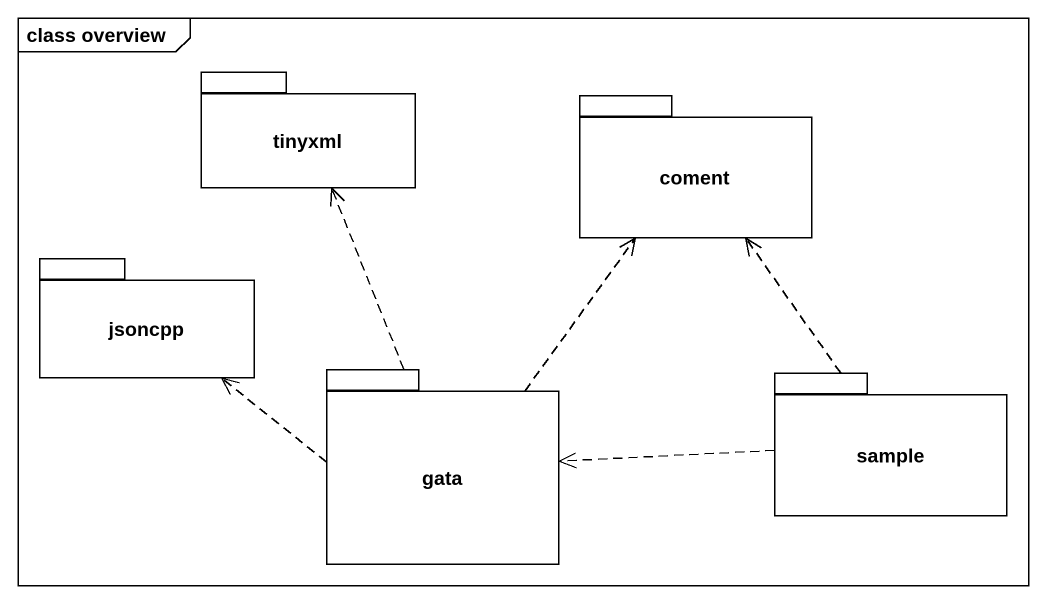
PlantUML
@startuml
mainframe class overview
package tinyxml {
}
package coment {
}
package jsoncpp {
}
package gata {
}
package sample {
}
gata .up.> tinyxml
gata .up.> coment
gata .left.> jsoncpp
sample .up.> coment
sample .left.> gata
@enduml
